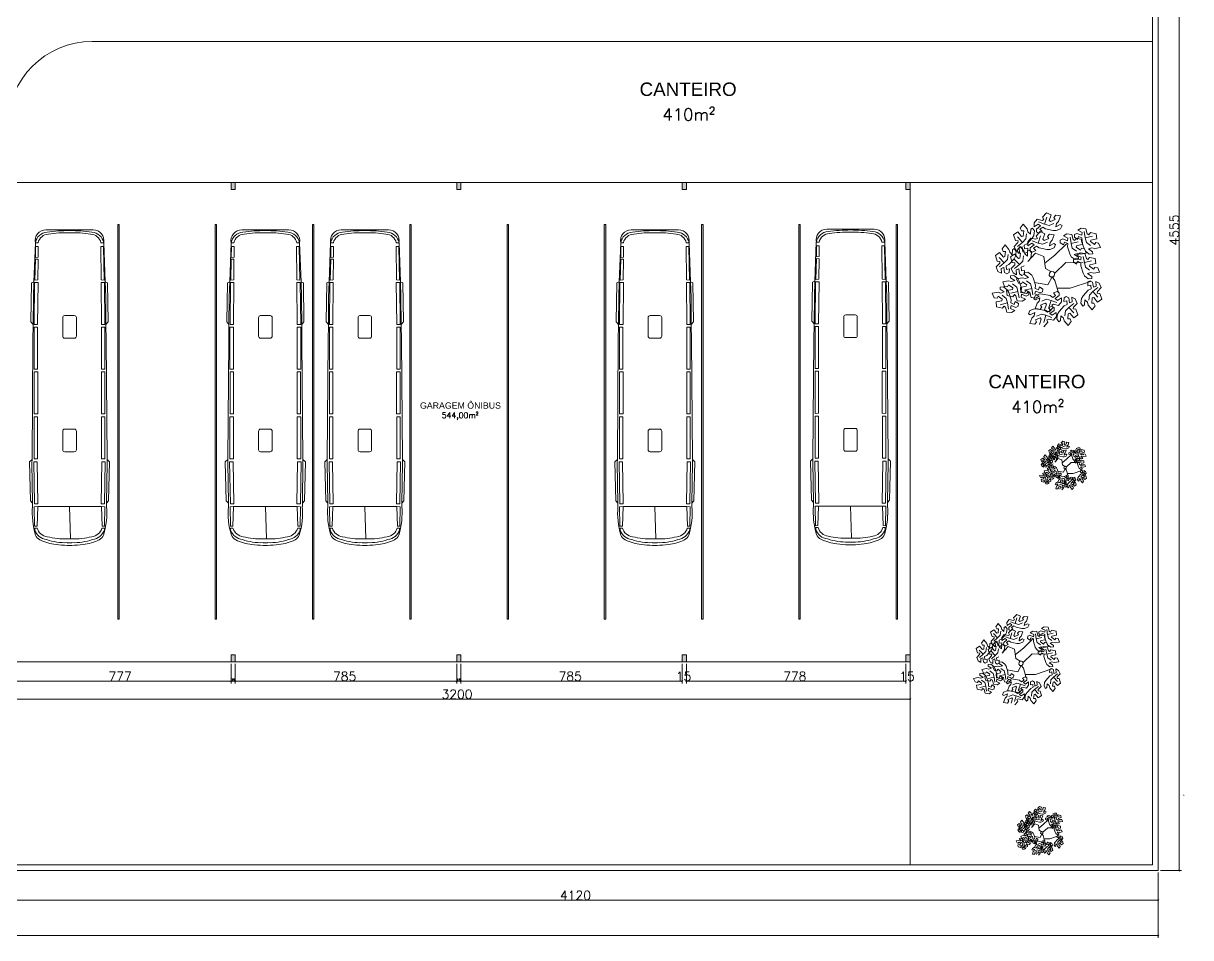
# Model space of a CAD drawing. Header units: metres. Extents: x 1 to 114, y -6 to 62.
# Drawn here: x 72.22 to 113.61, y -2.39 to 30.05 of the extents above; entities that cross this region are included whole.
import ezdxf

# ---------------------------------------------------------------- set-up
doc = ezdxf.new("R2010")
doc.units = ezdxf.units.M
doc.linetypes.add('Tracejada', pattern=[0.00635, 0.003175, -0.003175])
for name, color, linetype, lineweight in [('AL_MOBILIARIO', 7, 'Continuous', 5), ('AL_VEGETAÇÃO', 7, 'Continuous', 5), ('ARQ-COTA-50', 7, 'Continuous', 5), ('ARQ-ELEV6', 7, 'Continuous', 5), ('ARQ-PAR', 7, 'Continuous', 5), ('ARQ-TEXTO-AMBIENTES-50', 7, 'Continuous', 5), ('ARQ-TEXTO-EQUIPO-50', 7, 'Continuous', 5), ('G-ANNO-REFR', 7, 'Tracejada', 5), ('G-ANNO-TEXT', 7, 'Continuous', 5)]:
    doc.layers.add(name, color=color, linetype=linetype, lineweight=lineweight)
doc.layers.add('ARQ_1100_BASE_TÉRREO_GARAGEM_dwg', color=7, linetype='Continuous', lineweight=5, true_color=0x767676)
doc.styles.add('Century Gothic_1', font='GOTHIC.TTF', dxfattribs={"height": 0.0035})
doc.styles.add('RomanS', font='romans__.ttf', dxfattribs={"height": 0.32})
doc.styles.add('RomanS_1', font='romans__.ttf', dxfattribs={"height": 0.075})
doc.styles.add('RomanS_2', font='romans__.ttf', dxfattribs={"height": 0.200498})
doc.styles.add('RomanS_3', font='romans__.ttf', dxfattribs={"height": 0.428997})
doc.styles.add('SansSerif', font='sanss___.ttf', dxfattribs={"height": 0.222776})
doc.styles.add('SansSerif_1', font='sanss___.ttf', dxfattribs={"height": 0.476664})
picture_1 = doc.add_image_def('image1.jpg', size_in_pixel=(366, 340))

# ---------------------------------------------------------------- blocks, each defined once
blk = doc.blocks.new('ARQ_1100_BASE_TÉRREO_GARAGEM_dwg_arv7p-4197722-PLANTA BAIXA GERAL')
at = {"layer": 'AL_VEGETAÇÃO', "color": 253, "true_color": 0xaaaaaa, "flags": 128}
for points in [[(110.656, -13.534), (110.562, -13.468), (110.456, -13.541), (110.529, -13.628), (110.408, -13.686), (110.329, -13.637), (110.333, -13.537), (110.475, -13.427), (110.396, -13.362), (110.254, -13.457), (110.249, -13.319), (110.352, -13.184), (110.53, -13.229), (110.591, -13.2), (110.549, -13.114), (110.69, -12.957), (110.854, -13.032), (110.784, -13.23), (110.824, -13.269), (110.991, -13.198), (110.95, -13.128), (111.016, -13.045), (111.186, -13.067), (111.116, -13.264), (111.042, -13.339), (111.015, -13.461), (111.174, -13.381), (111.237, -13.415), (111.187, -13.528), (111.027, -13.592), (110.919, -13.588)], [(110.002, -14.063), (109.898, -14.112), (109.908, -14.24), (110.02, -14.221), (110.009, -14.354), (109.927, -14.398), (109.843, -14.344), (109.819, -14.166), (109.723, -14.202), (109.734, -14.373), (109.612, -14.308), (109.546, -14.152), (109.674, -14.019), (109.68, -13.953), (109.584, -13.946), (109.519, -13.745), (109.666, -13.641), (109.802, -13.8), (109.857, -13.785), (109.878, -13.606), (109.797, -13.606), (109.759, -13.507), (109.862, -13.37), (109.998, -13.53), (110.025, -13.632), (110.118, -13.715), (110.128, -13.538), (110.188, -13.501), (110.262, -13.601), (110.238, -13.771), (110.18, -13.862)], [(110.431, -14.205), (110.337, -14.139), (110.231, -14.213), (110.304, -14.3), (110.183, -14.357), (110.104, -14.308), (110.108, -14.208), (110.251, -14.098), (110.172, -14.034), (110.029, -14.129), (110.024, -13.99), (110.127, -13.855), (110.305, -13.9), (110.366, -13.871), (110.324, -13.785), (110.465, -13.628), (110.629, -13.703), (110.559, -13.901), (110.599, -13.941), (110.766, -13.87), (110.725, -13.799), (110.791, -13.717), (110.961, -13.738), (110.891, -13.935), (110.817, -14.01), (110.79, -14.132), (110.949, -14.053), (111.012, -14.086), (110.962, -14.199), (110.802, -14.263), (110.695, -14.259)], [(111.932, -13.968), (111.942, -13.853), (111.826, -13.799), (111.787, -13.905), (111.677, -13.829), (111.68, -13.736), (111.768, -13.69), (111.935, -13.758), (111.951, -13.657), (111.797, -13.581), (111.915, -13.508), (112.083, -13.529), (112.134, -13.706), (112.189, -13.744), (112.243, -13.665), (112.449, -13.709), (112.466, -13.888), (112.26, -13.927), (112.245, -13.981), (112.39, -14.09), (112.431, -14.019), (112.535, -14.036), (112.602, -14.193), (112.396, -14.231), (112.294, -14.204), (112.175, -14.242), (112.323, -14.34), (112.326, -14.411), (112.203, -14.424), (112.068, -14.318), (112.017, -14.223)], [(111.429, -14.167), (111.439, -14.052), (111.323, -13.997), (111.284, -14.103), (111.174, -14.027), (111.177, -13.935), (111.265, -13.889), (111.432, -13.957), (111.448, -13.856), (111.294, -13.78), (111.412, -13.706), (111.58, -13.728), (111.631, -13.905), (111.686, -13.943), (111.74, -13.864), (111.946, -13.908), (111.963, -14.087), (111.757, -14.125), (111.742, -14.18), (111.887, -14.288), (111.928, -14.218), (112.033, -14.234), (112.099, -14.392), (111.893, -14.43), (111.791, -14.403), (111.672, -14.441), (111.82, -14.539), (111.823, -14.61), (111.7, -14.623), (111.565, -14.517), (111.514, -14.422)], [(109.357, -14.793), (109.253, -14.842), (109.264, -14.97), (109.375, -14.951), (109.364, -15.084), (109.283, -15.128), (109.198, -15.074), (109.174, -14.896), (109.079, -14.932), (109.09, -15.103), (108.967, -15.038), (108.902, -14.882), (109.03, -14.749), (109.035, -14.683), (108.94, -14.676), (108.875, -14.475), (109.021, -14.371), (109.158, -14.53), (109.212, -14.516), (109.234, -14.336), (109.152, -14.336), (109.114, -14.237), (109.217, -14.101), (109.353, -14.26), (109.381, -14.362), (109.473, -14.446), (109.484, -14.269), (109.544, -14.231), (109.617, -14.331), (109.593, -14.501), (109.536, -14.592)], [(111.899, -14.844), (111.908, -14.73), (111.792, -14.675), (111.753, -14.781), (111.643, -14.705), (111.646, -14.613), (111.734, -14.567), (111.901, -14.634), (111.917, -14.534), (111.763, -14.458), (111.881, -14.384), (112.049, -14.406), (112.1, -14.583), (112.155, -14.621), (112.209, -14.542), (112.415, -14.586), (112.432, -14.765), (112.226, -14.803), (112.211, -14.858), (112.356, -14.966), (112.397, -14.896), (112.502, -14.912), (112.568, -15.07), (112.362, -15.108), (112.26, -15.081), (112.141, -15.119), (112.289, -15.217), (112.292, -15.288), (112.169, -15.301), (112.034, -15.195), (111.983, -15.1)], [(109.803, -15.639), (109.794, -15.754), (109.91, -15.808), (109.949, -15.702), (110.059, -15.778), (110.056, -15.871), (109.967, -15.917), (109.801, -15.849), (109.785, -15.95), (109.938, -16.026), (109.821, -16.099), (109.652, -16.078), (109.602, -15.901), (109.547, -15.863), (109.493, -15.942), (109.287, -15.898), (109.27, -15.719), (109.476, -15.68), (109.49, -15.626), (109.345, -15.517), (109.305, -15.588), (109.2, -15.571), (109.134, -15.414), (109.34, -15.376), (109.441, -15.403), (109.56, -15.365), (109.412, -15.267), (109.41, -15.196), (109.533, -15.183), (109.668, -15.289), (109.719, -15.384)], [(110.297, -15.527), (110.287, -15.641), (110.403, -15.696), (110.443, -15.59), (110.553, -15.666), (110.55, -15.759), (110.461, -15.805), (110.295, -15.737), (110.278, -15.837), (110.432, -15.914), (110.314, -15.987), (110.146, -15.965), (110.096, -15.788), (110.041, -15.75), (109.987, -15.829), (109.781, -15.786), (109.763, -15.606), (109.969, -15.568), (109.984, -15.514), (109.839, -15.405), (109.798, -15.476), (109.694, -15.459), (109.627, -15.301), (109.834, -15.263), (109.935, -15.291), (110.054, -15.252), (109.906, -15.155), (109.903, -15.084), (110.027, -15.07), (110.162, -15.176), (110.212, -15.272)], [(110.933, -15.228), (110.961, -15.194), (110.975, -15.121), (110.977, -15.1), (110.931, -15.06), (110.874, -15.028), (110.841, -15.047), (110.798, -15.097), (110.781, -15.186), (110.832, -15.233), (110.887, -15.237)], [(109.433, -16.043), (109.423, -16.158), (109.539, -16.212), (109.578, -16.106), (109.689, -16.182), (109.685, -16.275), (109.597, -16.321), (109.43, -16.253), (109.414, -16.354), (109.568, -16.43), (109.45, -16.503), (109.282, -16.481), (109.231, -16.305), (109.176, -16.267), (109.122, -16.345), (108.916, -16.302), (108.899, -16.122), (109.105, -16.084), (109.12, -16.03), (108.975, -15.921), (108.934, -15.992), (108.83, -15.975), (108.763, -15.817), (108.969, -15.78), (109.071, -15.807), (109.19, -15.769), (109.042, -15.671), (109.039, -15.6), (109.162, -15.586), (109.297, -15.692), (109.348, -15.788)], [(112.165, -15.704), (112.269, -15.656), (112.259, -15.528), (112.147, -15.547), (112.158, -15.413), (112.24, -15.37), (112.324, -15.423), (112.348, -15.602), (112.444, -15.565), (112.433, -15.394), (112.555, -15.459), (112.62, -15.616), (112.493, -15.748), (112.487, -15.815), (112.582, -15.822), (112.648, -16.022), (112.501, -16.127), (112.365, -15.968), (112.31, -15.982), (112.289, -16.162), (112.37, -16.162), (112.408, -16.261), (112.305, -16.397), (112.169, -16.238), (112.142, -16.136), (112.049, -16.052), (112.038, -16.229), (111.978, -16.267), (111.905, -16.167), (111.929, -15.997), (111.986, -15.905)], [(110.812, -15.899), (110.907, -15.965), (111.012, -15.891), (110.94, -15.804), (111.061, -15.747), (111.139, -15.796), (111.135, -15.896), (110.993, -16.006), (111.072, -16.07), (111.215, -15.975), (111.22, -16.114), (111.117, -16.249), (110.938, -16.204), (110.878, -16.233), (110.919, -16.319), (110.778, -16.476), (110.614, -16.401), (110.684, -16.203), (110.644, -16.163), (110.478, -16.235), (110.519, -16.305), (110.452, -16.387), (110.282, -16.366), (110.352, -16.169), (110.427, -16.094), (110.453, -15.972), (110.295, -16.051), (110.232, -16.018), (110.282, -15.905), (110.441, -15.841), (110.549, -15.845)], [(111.316, -16.263), (111.42, -16.214), (111.409, -16.086), (111.297, -16.105), (111.308, -15.972), (111.39, -15.928), (111.474, -15.982), (111.499, -16.16), (111.594, -16.124), (111.583, -15.953), (111.705, -16.018), (111.771, -16.174), (111.643, -16.307), (111.637, -16.373), (111.733, -16.38), (111.798, -16.581), (111.651, -16.685), (111.515, -16.526), (111.461, -16.54), (111.439, -16.72), (111.521, -16.72), (111.558, -16.819), (111.455, -16.955), (111.319, -16.796), (111.292, -16.694), (111.199, -16.61), (111.189, -16.787), (111.129, -16.825), (111.055, -16.725), (111.08, -16.555), (111.137, -16.464)]]:
    blk.add_lwpolyline(points, close=True, dxfattribs=at)
for points in [[(110.409, -13.286), (110.619, -13.363), (110.695, -13.111)], [(110.619, -13.363), (110.782, -13.406), (110.949, -13.335)], [(112.024, -13.63), (112.062, -13.85), (112.318, -13.791)], [(109.664, -14.153), (109.835, -14.009), (109.655, -13.818)], [(109.835, -14.009), (109.954, -13.89), (109.976, -13.71)], [(110.184, -13.957), (110.395, -14.034), (110.471, -13.783)], [(110.395, -14.034), (110.558, -14.078), (110.724, -14.007)], [(110.625, -14.744), (110.988, -14.459), (111.394, -14.059)], [(111.521, -13.829), (111.56, -14.049), (111.815, -13.989)], [(111.56, -14.049), (111.603, -14.212), (111.748, -14.321)], [(112.062, -13.85), (112.106, -14.014), (112.251, -14.123)], [(109.19, -14.739), (109.31, -14.62), (109.332, -14.44)], [(109.892, -14.846), (109.788, -14.895), (109.799, -15.023), (109.91, -15.004), (109.899, -15.137), (109.818, -15.181), (109.733, -15.127), (109.709, -14.949), (109.614, -14.985), (109.625, -15.156), (109.502, -15.091), (109.437, -14.935), (109.565, -14.802), (109.57, -14.736), (109.475, -14.729), (109.41, -14.528), (109.556, -14.424), (109.693, -14.583), (109.747, -14.568), (109.769, -14.389), (109.687, -14.389), (109.649, -14.29), (109.753, -14.154), (109.888, -14.313), (109.916, -14.415), (110.008, -14.498), (110.019, -14.321), (110.079, -14.284), (110.152, -14.384), (110.128, -14.554), (110.071, -14.645)], [(110.842, -15.047), (110.65, -14.932), (110.594, -14.511), (110.301, -14.396), (110.031, -14.69)], [(109.019, -14.883), (109.19, -14.739), (109.011, -14.548)], [(109.554, -14.936), (109.725, -14.792), (109.546, -14.601)], [(109.725, -14.792), (109.845, -14.673), (109.867, -14.493)], [(110.977, -15.1), (111.371, -14.722), (111.991, -14.732)], [(111.99, -14.507), (112.029, -14.727), (112.284, -14.667)], [(112.029, -14.727), (112.072, -14.89), (112.217, -14.999)], [(111.112, -15.794), (110.988, -15.363), (110.887, -15.237), (110.74, -15.521), (110.267, -15.436)], [(109.673, -15.757), (109.63, -15.593), (109.485, -15.484)], [(110.206, -15.865), (110.167, -15.644), (109.911, -15.704)], [(110.167, -15.644), (110.123, -15.481), (109.979, -15.372)], [(111.068, -15.639), (111.529, -15.636), (112.25, -15.394)], [(112.503, -15.615), (112.332, -15.758), (112.512, -15.95)], [(109.303, -16.16), (109.259, -15.997), (109.114, -15.888)], [(109.712, -15.977), (109.673, -15.757), (109.418, -15.816)], [(110.849, -16.07), (110.686, -16.026), (110.519, -16.097)], [(111.059, -16.147), (110.849, -16.07), (110.773, -16.322)], [(112.332, -15.758), (112.212, -15.878), (112.191, -16.058)], [(109.342, -16.381), (109.303, -16.16), (109.047, -16.22)], [(110.433, -16.927), (110.502, -16.73), (110.463, -16.69), (110.296, -16.761), (110.337, -16.832), (110.27, -16.914), (110.101, -16.893), (110.171, -16.695), (110.245, -16.621), (110.271, -16.499), (110.113, -16.578), (110.05, -16.545), (110.1, -16.431), (110.259, -16.367), (110.367, -16.371), (110.631, -16.425), (110.725, -16.491), (110.83, -16.418), (110.758, -16.331), (110.879, -16.273), (110.958, -16.322), (110.953, -16.422), (110.811, -16.533), (110.89, -16.597), (111.033, -16.502), (111.038, -16.64), (110.935, -16.775), (110.756, -16.731), (110.696, -16.759), (110.737, -16.845), (110.596, -17.002)], [(110.667, -16.597), (110.504, -16.553), (110.337, -16.624)], [(111.482, -16.317), (111.363, -16.436), (111.341, -16.616)], [(111.654, -16.173), (111.482, -16.317), (111.662, -16.508)], [(110.877, -16.673), (110.667, -16.597), (110.591, -16.848)]]:
    blk.add_lwpolyline(points, dxfattribs=at)
blk = doc.blocks.new('ARQ_1100_BASE_TÉRREO_GARAGEM_dwg_bus_p-4197726-PLANTA BAIXA GERAL')
at = {"layer": 'AL_MOBILIARIO', "color": 253, "true_color": 0xaaaaaa}
for p, q in [((24.587, -42.768), (24.587, -45.524)), ((16.315, -44.351), (16.315, -43.941)), ((16.405, -43.851), (17.207, -43.851)), ((17.297, -43.941), (17.297, -44.351)), ((21.229, -44.351), (21.229, -43.941)), ((21.319, -43.851), (22.122, -43.851)), ((22.212, -43.941), (22.212, -44.351)), ((17.207, -44.441), (16.405, -44.441)), ((22.122, -44.441), (21.319, -44.441)), ((24.587, -44.146), (25.983, -44.098))]:
    blk.add_line(p, q, dxfattribs=at)
at = {"layer": 'AL_MOBILIARIO', "color": 253, "true_color": 0xaaaaaa, "flags": 128}
for points in [[(24.433, -42.544), (24.333, -42.455), (22.643, -42.414), (22.55, -42.522), (22.694, -42.521), (24.433, -42.544), (24.578, -42.546)], [(22.55, -42.522), (17.394, -42.564), (16.702, -42.57), (15.516, -42.581), (14.852, -42.602), (13.164, -42.667), (13.164, -42.785)], [(16.702, -42.57), (16.588, -42.474), (14.893, -42.502), (14.852, -42.602)], [(25.595, -42.64), (25.514, -42.64), (25.514, -42.742)], [(12.601, -43.127), (12.601, -44.146), (12.601, -45.165)], [(14.852, -45.69), (13.164, -45.625), (13.164, -45.507)], [(22.55, -45.77), (17.394, -45.728), (16.702, -45.722), (16.588, -45.819), (14.893, -45.79), (14.852, -45.69), (15.516, -45.711), (16.702, -45.722)], [(24.578, -45.746), (24.433, -45.748), (22.694, -45.771), (22.55, -45.77), (22.643, -45.879), (24.333, -45.838), (24.433, -45.748)], [(25.595, -45.652), (25.514, -45.652), (25.514, -45.55)]]:
    blk.add_lwpolyline(points, dxfattribs=at)
for points in [[(13.327, -42.679), (14.776, -42.65), (14.77, -42.78), (13.331, -42.795)], [(16.704, -42.767), (14.885, -42.783), (14.884, -42.634), (16.703, -42.618)], [(18.631, -42.763), (16.812, -42.763), (16.812, -42.613), (18.631, -42.613)], [(20.574, -42.769), (18.756, -42.769), (18.756, -42.62), (20.575, -42.62)], [(22.518, -42.763), (20.699, -42.763), (20.699, -42.614), (22.519, -42.614)], [(24.462, -42.781), (22.644, -42.75), (22.646, -42.601), (24.465, -42.632)], [(25.434, -42.739), (24.587, -42.768), (24.59, -42.619), (25.437, -42.635)], [(12.638, -44.147), (12.638, -44.146), (12.638, -44.145), (12.638, -44.146)], [(13.791, -45.503), (13.331, -45.498), (13.327, -45.613), (13.806, -45.623)], [(14.77, -45.512), (13.88, -45.507), (13.876, -45.623), (14.776, -45.642)], [(16.704, -45.525), (14.885, -45.509), (14.884, -45.658), (16.703, -45.675)], [(18.631, -45.53), (16.812, -45.53), (16.812, -45.679), (18.631, -45.679)], [(20.574, -45.524), (18.756, -45.524), (18.756, -45.673), (20.575, -45.673)], [(22.518, -45.529), (20.699, -45.529), (20.699, -45.678), (22.519, -45.678)], [(24.462, -45.511), (22.644, -45.542), (22.646, -45.691), (24.465, -45.661)], [(25.434, -45.553), (24.587, -45.524), (24.59, -45.673), (25.437, -45.658)]]:
    blk.add_lwpolyline(points, close=True, dxfattribs=at)
at = {"layer": 'AL_MOBILIARIO', "color": 253, "true_color": 0xaaaaaa}
for centre, radius, start, end in [((13.07, -43.127), 0.469, 78.5226, 180), ((13.264, -43.219), 0.561, 100.3339, 175.7875), ((13.259, -43.243), 0.467, 101.7019, 178.5825), ((24.87, -45.683), 3.15, 72.538, 95.3191), ((25.363, -43.251), 0.531, 7.2283, 73.4883), ((25.395, -43.231), 0.624, 7.2365, 71.3008), ((25.703, -43.017), 0.357, 25.8412, 71.757), ((24.071, -43.807), 2.17, 6.5086, 25.8412), ((19.639, -44.145), 7.001, 172.0569, 180.0036), ((17.001, -43.93), 4.267, 170.5813, 182.8854), ((23.053, -43.92), 2.93, 357.4715, 14.5483), ((23.611, -43.966), 2.536, 358.1477, 18.7264), ((16.405, -43.941), 0.09, 90, 180), ((17.207, -43.941), 0.09, 360, 90), ((21.319, -43.941), 0.09, 90, 180), ((22.122, -43.941), 0.09, 360, 90), ((22.334, -44.102), 3.931, 0.7976, 7.9052), ((19.639, -44.147), 7.001, 179.9964, 187.9431), ((17.001, -44.363), 4.267, 177.1146, 189.4187), ((16.405, -44.351), 0.09, 180, 270), ((17.207, -44.351), 0.09, 270, 0), ((21.319, -44.351), 0.09, 180, 270), ((22.122, -44.351), 0.09, 270, 0), ((23.053, -44.372), 2.93, 345.4517, 2.5285), ((22.316, -44.246), 3.67, 1.5525, 3.0648), ((22.316, -44.047), 3.67, 356.9352, 358.4475), ((23.611, -44.326), 2.536, 341.2736, 1.8523), ((23.004, -44.184), 3.145, 0.689, 2.4742), ((23.004, -44.108), 3.145, 357.5258, 359.311), ((22.334, -44.19), 3.931, 352.0948, 359.2024), ((20.468, -44.062), 5.796, 359.1701, 0.1466), ((20.468, -44.23), 5.796, 359.8534, 0.8299), ((24.071, -44.485), 2.17, 334.1588, 353.4914), ((13.07, -45.165), 0.469, 180, 281.4774), ((13.264, -45.074), 0.561, 184.2125, 259.6661), ((13.259, -45.049), 0.467, 181.4175, 258.2981), ((25.363, -45.042), 0.531, 286.5117, 352.7717), ((25.395, -45.062), 0.624, 288.6992, 352.7635), ((25.703, -45.275), 0.357, 288.243, 334.1588), ((24.87, -42.609), 3.15, 264.6809, 287.462)]:
    blk.add_arc(centre, radius, start, end, dxfattribs=at)
blk = doc.blocks.new('ARQ_1100_BASE_TÉRREO_GARAGEM_dwg__ARCHTICK-4197735-PLANTA BAIXA GERAL')
at = {"layer": 'ARQ-COTA-50', "color": 253, "true_color": 0xaaaaaa}
blk.add_line((-0.5, -0.5), (0.5, 0.5), dxfattribs=at)
blk = doc.blocks.new('ARQ_1100_BASE_TÉRREO_GARAGEM_dwg-4178582-PLANTA BAIXA GERAL')
at = {"lineweight": 5, "true_color": 0xe2e2e2}
h = blk.add_hatch(color=254, dxfattribs=at)
h.paths.add_polyline_path([(61.156, 24.15), (61.306, 24.15), (61.306, 24.4), (61.156, 24.4)])
h.paths.add_polyline_path([(53.383, 24.15), (53.383, 24.4), (53.233, 24.4), (53.233, 24.15)])
h.paths.add_polyline_path([(69.306, 24.15), (69.306, 24.4), (69.156, 24.4), (69.156, 24.15)])
h = blk.add_hatch(color=254, dxfattribs=at)
h.paths.add_polyline_path([(77.306, 24.15), (77.306, 24.4), (77.156, 24.4), (77.156, 24.15)])
h.paths.add_polyline_path([(85.233, 24.15), (85.233, 24.4), (85.083, 24.4), (85.083, 24.15)])
for points in [[(57.192, 8.914), (57.192, 8.914), (57.192, 22.914), (57.142, 22.914), (57.142, 8.914)], [(57.142, 8.914), (57.142, 22.914), (57.142, 22.914), (57.142, 8.914)], [(60.592, 8.914), (60.642, 8.914), (60.642, 22.914), (60.592, 22.914)], [(64.092, 8.914), (64.092, 22.914), (64.042, 22.914), (64.042, 8.914)], [(67.542, 8.914), (67.542, 8.914), (67.542, 22.914), (67.492, 22.914), (67.492, 8.914)], [(67.492, 8.914), (67.492, 22.914), (67.492, 22.914), (67.492, 8.914)], [(70.942, 8.914), (70.942, 22.914), (70.942, 22.914), (70.942, 8.914)], [(70.992, 8.914), (70.992, 8.914), (70.992, 22.914), (70.942, 22.914), (70.942, 8.914)], [(74.392, 8.914), (74.442, 8.914), (74.442, 22.914), (74.392, 22.914)], [(77.892, 8.914), (77.892, 22.914), (77.842, 22.914), (77.842, 8.914)], [(81.342, 8.914), (81.342, 8.914), (81.342, 22.914), (81.292, 22.914), (81.292, 8.914)], [(81.292, 8.914), (81.292, 22.914), (81.292, 22.914), (81.292, 8.914)], [(84.792, 8.914), (84.792, 8.914), (84.792, 22.914), (84.742, 22.914), (84.742, 8.914)], [(84.742, 8.914), (84.742, 22.914), (84.742, 22.914), (84.742, 8.914)], [(60.642, 8.914), (60.642, 8.914), (60.642, 8.914)], [(64.092, 8.914), (64.092, 8.914), (64.092, 8.914), (64.042, 8.914)], [(74.442, 8.914), (74.442, 8.914), (74.442, 8.914)], [(77.892, 8.914), (77.892, 8.914), (77.892, 8.914), (77.842, 8.914)]]:
    blk.add_hatch(color=254, dxfattribs=at).paths.add_polyline_path(points)
h = blk.add_hatch(color=254, dxfattribs=at)
h.paths.add_polyline_path([(69.306, 7.4), (69.306, 7.65), (69.156, 7.65), (69.156, 7.4)])
h.paths.add_polyline_path([(53.233, 7.4), (53.383, 7.4), (53.383, 7.65), (53.233, 7.65)])
h.paths.add_polyline_path([(61.156, 7.4), (61.306, 7.4), (61.306, 7.65), (61.156, 7.65)])
h = blk.add_hatch(color=254, dxfattribs=at)
h.paths.add_polyline_path([(77.306, 7.4), (77.306, 7.65), (77.156, 7.65), (77.156, 7.4)])
h.paths.add_polyline_path([(85.233, 7.4), (85.233, 7.65), (85.083, 7.65), (85.083, 7.4)])
at = {"color": 253, "lineweight": 5, "true_color": 0xaaaaaa}
for p, q in [((57.192, 8.964), (57.192, 22.864)), ((60.642, 8.964), (60.642, 22.864)), ((64.092, 8.964), (64.092, 22.864)), ((67.542, 8.964), (67.542, 22.864)), ((70.992, 8.964), (70.992, 22.864)), ((74.442, 8.964), (74.442, 22.864)), ((77.892, 8.964), (77.892, 22.864)), ((81.342, 8.964), (81.342, 22.864)), ((84.792, 8.964), (84.792, 22.864))]:
    blk.add_line(p, q, dxfattribs=at)
at = {"color": 253, "lineweight": 5, "true_color": 0xaaaaaa, "flags": 128}
blk.add_lwpolyline([(53.233, 7.4), (85.233, 7.4), (85.233, 24.4), (53.233, 24.4)], close=True, dxfattribs=at)
for points in [[(57.192, 8.914), (57.192, 22.914), (57.142, 22.914), (57.142, 8.914), (57.192, 8.914), (57.142, 8.914), (57.142, 22.914), (57.192, 22.914)], [(60.642, 8.914), (60.642, 22.914), (60.592, 22.914), (60.592, 8.914), (60.642, 8.914), (60.592, 8.914), (60.592, 22.914), (60.642, 22.914)], [(64.092, 8.914), (64.092, 22.914), (64.042, 22.914), (64.042, 8.914), (64.092, 8.914), (64.042, 8.914), (64.042, 22.914), (64.092, 22.914)], [(67.542, 8.914), (67.542, 22.914), (67.492, 22.914), (67.492, 8.914), (67.542, 8.914), (67.492, 8.914), (67.492, 22.914), (67.542, 22.914)], [(70.992, 8.914), (70.992, 22.914), (70.942, 22.914), (70.942, 8.914), (70.992, 8.914), (70.942, 8.914), (70.942, 22.914), (70.992, 22.914)], [(74.442, 8.914), (74.442, 22.914), (74.392, 22.914), (74.392, 8.914), (74.442, 8.914), (74.392, 8.914), (74.392, 22.914), (74.442, 22.914)], [(77.892, 8.914), (77.892, 22.914), (77.842, 22.914), (77.842, 8.914), (77.892, 8.914), (77.842, 8.914), (77.842, 22.914), (77.892, 22.914)], [(81.342, 8.914), (81.342, 22.914), (81.292, 22.914), (81.292, 8.914), (81.342, 8.914), (81.292, 8.914), (81.292, 22.914), (81.342, 22.914)], [(84.792, 8.914), (84.792, 22.914), (84.742, 22.914), (84.742, 8.914), (84.792, 8.914), (84.742, 8.914), (84.742, 22.914), (84.792, 22.914)]]:
    blk.add_lwpolyline(points, dxfattribs=at)
at = {"layer": 'ARQ-COTA-50', "color": 253, "true_color": 0xaaaaaa}
for p, q in [((94.779, 0), (94.779, 45.55)), ((85.233, 24.4), (93.833, 24.4)), ((85.233, 6.71), (85.283, 6.71)), ((53.233, 6.075), (85.233, 6.075)), ((94.108, 0), (94.854, 0)), ((2.787, -2.311), (94.033, -2.311))]:
    blk.add_line(p, q, dxfattribs=at)
at = {"layer": 'ARQ-COTA-50', "color": 253, "true_color": 0xaaaaaa, "flags": 128}
for points in [[(61.156, 6.635), (61.156, 7.325)], [(61.306, 6.635), (61.306, 7.325)], [(69.156, 6.635), (69.156, 7.325)], [(69.306, 6.635), (69.306, 7.325)], [(77.156, 6.635), (77.156, 7.325)], [(77.306, 6.635), (77.306, 7.325)], [(85.083, 6.635), (85.083, 7.325)]]:
    blk.add_lwpolyline(points, close=True, dxfattribs=at)
for points in [[(85.233, 6.635), (85.233, 7.325), (85.233, 6)], [(77.106, 6.71), (77.156, 6.71), (69.306, 6.71), (69.156, 6.71), (61.306, 6.71), (61.156, 6.71), (53.383, 6.71), (53.433, 6.71)], [(85.033, 6.71), (85.083, 6.71), (77.306, 6.71), (77.356, 6.71)], [(94.033, -2.386), (94.033, -0.075), (94.033, -1.132)], [(94.033, -1.057), (52.833, -1.057), (47.833, -1.057), (44.083, -1.057), (34.033, -1.057), (2.787, -1.057)]]:
    blk.add_lwpolyline(points, dxfattribs=at)
at = {"layer": 'ARQ-ELEV6', "color": 253, "true_color": 0xaaaaaa}
for p, q in [((56.233, 29.4), (93.833, 29.4)), ((85.233, 7.4), (85.233, 0.2))]:
    blk.add_line(p, q, dxfattribs=at)
at = {"layer": 'ARQ-ELEV6', "color": 253, "true_color": 0xaaaaaa, "flags": 128}
blk.add_lwpolyline([(85.233, 24.4), (53.233, 24.4), (53.233, 26.4)], dxfattribs=at)
at = {"layer": 'ARQ-ELEV6', "color": 253, "true_color": 0xaaaaaa}
blk.add_arc((56.233, 26.4), 3, 90, 180, dxfattribs=at)
at = {"layer": 'ARQ-PAR', "color": 253, "true_color": 0xaaaaaa, "flags": 128}
blk.add_lwpolyline([(52.916, 59.372), (52.916, 61.152), (76.799, 61.152), (86.659, 54.267), (90.771, 50.079), (94.033, 45.615), (94.033, 0), (93.833, 0), (52.833, 0), (52.833, 0.2), (93.833, 0.2), (93.833, 45.55), (93.833, 0.2)], dxfattribs=at)
for points in [[(61.156, 24.4), (61.306, 24.4), (61.306, 24.15), (61.156, 24.15)], [(69.156, 24.4), (69.306, 24.4), (69.306, 24.15), (69.156, 24.15)], [(77.156, 24.4), (77.306, 24.4), (77.306, 24.15), (77.156, 24.15)], [(85.083, 24.4), (85.233, 24.4), (85.233, 24.15), (85.083, 24.15)], [(61.156, 7.65), (61.306, 7.65), (61.306, 7.4), (61.156, 7.4)], [(69.156, 7.65), (69.306, 7.65), (69.306, 7.4), (69.156, 7.4)], [(77.156, 7.65), (77.306, 7.65), (77.306, 7.4), (77.156, 7.4)], [(85.083, 7.65), (85.233, 7.65), (85.233, 7.4), (85.083, 7.4)]]:
    blk.add_lwpolyline(points, close=True, dxfattribs=at)
blk.add_blockref('ARQ_1100_BASE_TÉRREO_GARAGEM_dwg_arv7p-4197722-PLANTA BAIXA GERAL', (-20.616, 36.286))
for name, p, xscale, yscale, zscale, rotation in [('ARQ_1100_BASE_TÉRREO_GARAGEM_dwg_bus_p-4197726-PLANTA BAIXA GERAL', (91.602, 33.049), 0.8194126315957552, 0.8194126315957552, 0.8194126315957552, 270), ('ARQ_1100_BASE_TÉRREO_GARAGEM_dwg_bus_p-4197726-PLANTA BAIXA GERAL', (98.546, 33.049), 0.8194126315957552, 0.8194126315957552, 0.8194126315957552, 270), ('ARQ_1100_BASE_TÉRREO_GARAGEM_dwg_bus_p-4197726-PLANTA BAIXA GERAL', (102.073, 33.049), 0.8194126315957552, 0.8194126315957552, 0.8194126315957552, 270), ('ARQ_1100_BASE_TÉRREO_GARAGEM_dwg_bus_p-4197726-PLANTA BAIXA GERAL', (112.358, 33.049), 0.8194126315957552, 0.8194126315957552, 0.8194126315957552, 270), ('ARQ_1100_BASE_TÉRREO_GARAGEM_dwg_bus_p-4197726-PLANTA BAIXA GERAL', (119.295, 33.071), 0.8194126315957552, 0.8194126315957552, 0.8194126315957552, 270), ('ARQ_1100_BASE_TÉRREO_GARAGEM_dwg__ARCHTICK-4197735-PLANTA BAIXA GERAL', (61.156, 6.71), 0.05, 0.05, 0.05, 180), ('ARQ_1100_BASE_TÉRREO_GARAGEM_dwg__ARCHTICK-4197735-PLANTA BAIXA GERAL', (61.306, 6.71), 0.05, 0.05, 0.05, 180), ('ARQ_1100_BASE_TÉRREO_GARAGEM_dwg__ARCHTICK-4197735-PLANTA BAIXA GERAL', (69.156, 6.71), 0.05, 0.05, 0.05, 180), ('ARQ_1100_BASE_TÉRREO_GARAGEM_dwg__ARCHTICK-4197735-PLANTA BAIXA GERAL', (69.306, 6.71), 0.05, 0.05, 0.05, 180), ('ARQ_1100_BASE_TÉRREO_GARAGEM_dwg__ARCHTICK-4197735-PLANTA BAIXA GERAL', (77.306, 6.71), 0.05, 0.05, 0.05, 180), ('ARQ_1100_BASE_TÉRREO_GARAGEM_dwg__ARCHTICK-4197735-PLANTA BAIXA GERAL', (77.306, 6.71), 0.05, 0.05, 0.05, 180), ('ARQ_1100_BASE_TÉRREO_GARAGEM_dwg__ARCHTICK-4197735-PLANTA BAIXA GERAL', (85.233, 6.71), 0.05, 0.05, 0.05, 180), ('ARQ_1100_BASE_TÉRREO_GARAGEM_dwg__ARCHTICK-4197735-PLANTA BAIXA GERAL', (94.779, 0), 0.05, 0.05, 0.05, 270)]:
    blk.add_blockref(name, p, dxfattribs=dict(xscale=xscale, yscale=yscale, zscale=zscale, rotation=rotation))
for name, p, xscale, yscale, zscale in [('ARQ_1100_BASE_TÉRREO_GARAGEM_dwg_arv7p-4197722-PLANTA BAIXA GERAL', (43.164, 20.787), 0.429015312297905, 0.429015312297905, 0.429015312297905), ('ARQ_1100_BASE_TÉRREO_GARAGEM_dwg_arv7p-4197722-PLANTA BAIXA GERAL', (1.079, 19.375), 0.794458301221654, 0.794458301221654, 0.794458301221654), ('ARQ_1100_BASE_TÉRREO_GARAGEM_dwg__ARCHTICK-4197735-PLANTA BAIXA GERAL', (61.156, 6.71), 0.05, 0.05, 0.05), ('ARQ_1100_BASE_TÉRREO_GARAGEM_dwg__ARCHTICK-4197735-PLANTA BAIXA GERAL', (61.306, 6.71), 0.05, 0.05, 0.05), ('ARQ_1100_BASE_TÉRREO_GARAGEM_dwg__ARCHTICK-4197735-PLANTA BAIXA GERAL', (69.156, 6.71), 0.05, 0.05, 0.05), ('ARQ_1100_BASE_TÉRREO_GARAGEM_dwg__ARCHTICK-4197735-PLANTA BAIXA GERAL', (69.306, 6.71), 0.05, 0.05, 0.05), ('ARQ_1100_BASE_TÉRREO_GARAGEM_dwg__ARCHTICK-4197735-PLANTA BAIXA GERAL', (77.156, 6.71), 0.05, 0.05, 0.05), ('ARQ_1100_BASE_TÉRREO_GARAGEM_dwg__ARCHTICK-4197735-PLANTA BAIXA GERAL', (77.156, 6.71), 0.05, 0.05, 0.05), ('ARQ_1100_BASE_TÉRREO_GARAGEM_dwg__ARCHTICK-4197735-PLANTA BAIXA GERAL', (85.083, 6.71), 0.05, 0.05, 0.05), ('ARQ_1100_BASE_TÉRREO_GARAGEM_dwg__ARCHTICK-4197735-PLANTA BAIXA GERAL', (85.083, 6.71), 0.05, 0.05, 0.05), ('ARQ_1100_BASE_TÉRREO_GARAGEM_dwg__ARCHTICK-4197735-PLANTA BAIXA GERAL', (85.233, 6.075), 0.05, 0.05, 0.05), ('ARQ_1100_BASE_TÉRREO_GARAGEM_dwg_arv7p-4197722-PLANTA BAIXA GERAL', (42.336, 7.829), 0.429015312297905, 0.429015312297905, 0.429015312297905), ('ARQ_1100_BASE_TÉRREO_GARAGEM_dwg__ARCHTICK-4197735-PLANTA BAIXA GERAL', (94.033, -1.057), 0.05, 0.05, 0.05), ('ARQ_1100_BASE_TÉRREO_GARAGEM_dwg__ARCHTICK-4197735-PLANTA BAIXA GERAL', (94.033, -2.311), 0.05, 0.05, 0.05)]:
    blk.add_blockref(name, p, dxfattribs=dict(xscale=xscale, yscale=yscale, zscale=zscale))
at = {"layer": 'ARQ-COTA-50', "insert": (94.445, 22.162), "char_height": 0.32, "width": 1.48176, "attachment_point": 1, "rotation": 90, "line_spacing_factor": 0.983083, "style": 'RomanS'}
blk.add_mtext('4555', dxfattribs=at)
at = {"layer": 'ARQ-COTA-50', "line_spacing_factor": 0.983083}
for s, insert, char_height, width, attachment_point, style in [('777', (56.81, 7.044), 0.32, 1.11132, 1, 'RomanS'), ('785', (64.772, 7.044), 0.32, 1.11132, 1, 'RomanS'), ('785', (72.772, 7.044), 0.32, 1.11132, 1, 'RomanS'), ('15', (76.925, 7.044), 0.32, 0.74088, 1, 'RomanS'), ('778', (80.735, 7.044), 0.32, 1.11132, 1, 'RomanS'), ('15', (84.852, 7.044), 0.32, 0.74088, 1, 'RomanS'), ('15', (61.231, 6.8), 0.075, 0.1737, 2, 'RomanS_1'), ('15', (69.231, 6.8), 0.075, 0.1737, 2, 'RomanS_1'), ('3200', (68.62, 6.409), 0.32, 1.48176, 1, 'RomanS'), ('4120', (72.82, -0.723), 0.32, 1.48176, 1, 'RomanS')]:
    blk.add_mtext(s, dxfattribs=dict(at, insert=insert, char_height=char_height, width=width, attachment_point=attachment_point, style=style))
at = {"layer": 'ARQ-TEXTO-AMBIENTES-50', "attachment_point": 3, "line_spacing_factor": 0.957023}
for s, insert, char_height, width, style in [('CANTEIRO', (79.083, 27.946), 0.4767, 4.01804, 'SansSerif_1'), ('CANTEIRO', (91.453, 17.577), 0.4767, 4.01804, 'SansSerif_1'), ('GARAGEM ÔNIBUS', (70.726, 16.6), 0.22278, 3.34958, 'SansSerif')]:
    blk.add_mtext(s, dxfattribs=dict(at, insert=insert, char_height=char_height, width=width, style=style))
at = {"layer": 'ARQ-TEXTO-EQUIPO-50', "attachment_point": 1, "line_spacing_factor": 0.983083}
for s, insert, char_height, width, style in [('410m²', (76.449, 27.026), 0.429, 2.49905, 'RomanS_3'), ('410m²', (88.818, 16.657), 0.429, 2.49905, 'RomanS_3'), ('544,00m²', (68.626, 16.242), 0.2005, 1.75207, 'RomanS_2')]:
    blk.add_mtext(s, dxfattribs=dict(at, insert=insert, char_height=char_height, width=width, style=style))

msp = doc.modelspace()

# ---------------------------------------------------------------- block references
at = {"layer": 'ARQ_1100_BASE_TÉRREO_GARAGEM_dwg', "color": 253, "true_color": 0xaaaaaa}
msp.add_blockref('ARQ_1100_BASE_TÉRREO_GARAGEM_dwg-4178582-PLANTA BAIXA GERAL', (18.43, 0), dxfattribs=at)

# ---------------------------------------------------------------- pictures from other files: only their frames are drawn
at = {"layer": 'G-ANNO-REFR'}
image = msp.add_image(picture_1, insert=(113.353, 2.663), size_in_units=(0.0102, 0.00951), dxfattribs=at)
image.dxf.flags = 7

# ---------------------------------------------------------------- next in the draw order: texts
at = {"layer": 'G-ANNO-TEXT', "insert": (113.365, 2.67), "char_height": 0.0035, "width": 0.24652, "attachment_point": 1, "style": 'Century Gothic_1', "bg_fill": 3, "box_fill_scale": 1.25, "bg_fill_color": 256, "bg_fill_true_color": 13158600, "bg_fill_transparency": 0}
msp.add_mtext('PLANTA BAIXA _GARAGEM_TÉRREO_GERAL_ - ESC ____________________________ 1/500', dxfattribs=at)

doc.saveas('drawing.dxf')
